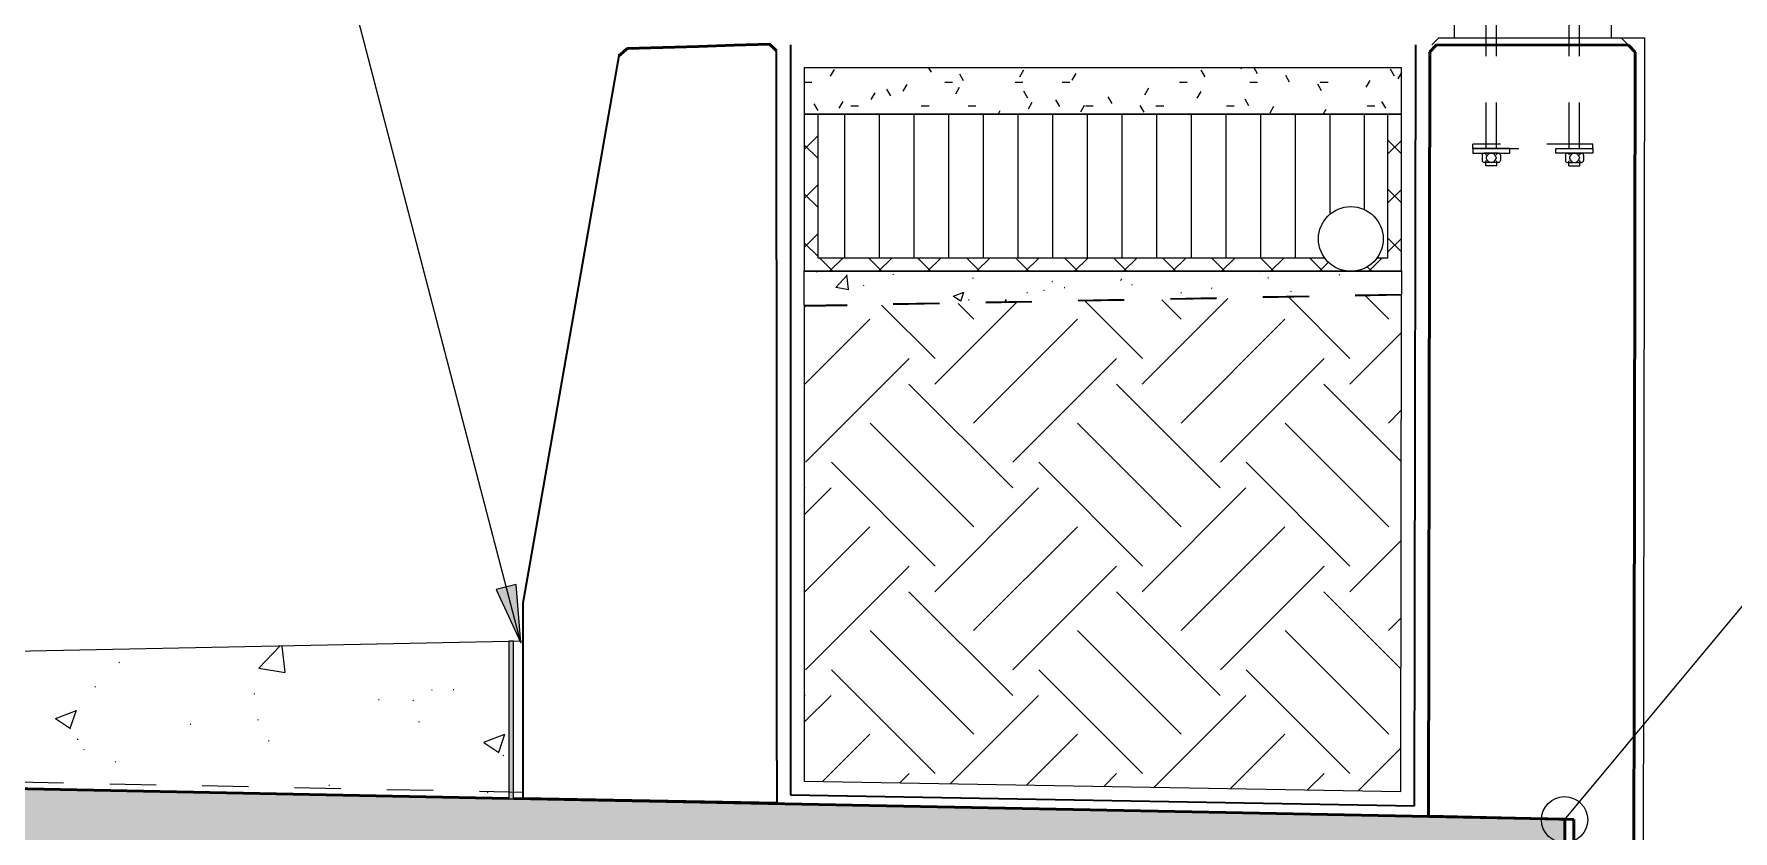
# Model space of a CAD drawing. Header units: metres. Extents: x -1215.1 to -1160.7, y 0 to 26.6.
# Drawn here: x -1185.833 to -1182.156, y 21.726 to 23.45 of the extents above; entities that cross this region are included whole.
import ezdxf

# ---------------------------------------------------------------- set-up
doc = ezdxf.new("R2010")
doc.units = ezdxf.units.M
doc.linetypes.add('JacobsDash', pattern=[0.0045, 0.003, -0.0015])
for name, color, linetype, lineweight in [('A-DETL', 7, 'Continuous', 13), ('A-DETL-GENF', 7, 'Continuous', 9), ('A-FLOR', 7, 'Continuous', 50), ('A-FLOR-HDLN', 7, 'JacobsDash', 18), ('A-FLOR-PATT', 7, 'Continuous', 50), ('A-WALL', 7, 'Continuous', 50), ('G-ANNO-TEXT', 7, 'Continuous', 9)]:
    doc.layers.add(name, color=color, linetype=linetype, lineweight=lineweight)
pattern_1 = [(50, (-1197.578, 10.849), (0.462752, -0.040482), [0.04839, -0.53226]), (355, (-1197.578, 10.849), (-0.089515, 0.485288), [0.03871, -0.42581]), (100.451, (-1197.54, 10.846), (0.373239, 0.444792), [0.04112, -0.45235]), (46.184, (-1197.578, 10.979), (0.688537, -0.106788), [0.07258, -0.79839]), (96.636, (-1197.521, 10.97), (0.603004, 0.628464), [0.06168, -0.67852]), (351.184, (-1197.578, 10.979), (0.603003, 0.628458), [0.05806, -0.63871]), (21, (-1197.514, 10.946), (0.385096, -0.259757), [0.04839, -0.53226]), (326, (-1197.514, 10.946), (0.156981, 0.46784), [0.03871, -0.42581]), (71.451, (-1197.482, 10.925), (0.542082, 0.208074), [0.04112, -0.45235]), (37.5, (-1197.578, 10.849), (0.0078486, 0.2147693), [0.00168, -0.41897, 0.00168, -0.43058, -0.42742]), (37.5, (-1197.578, 10.849), (0.0078486, 0.2147693), [-0.8529, 0.00168, -0.42574]), (7.5, (-1197.578, 10.849), (0.1697183, 0.2544596), [0.00168, -0.24477, 0.00168, -0.40929, -0.1629]), (7.5, (-1197.578, 10.849), (0.1697183, 0.2544596), [-0.65742, 0.00168, -0.16123]), (327.5, (-1197.722, 10.849), (0.344396, -0.014553), [0.00168, -0.15961, 0.00168, -0.50155, -0.66774]), (327.5, (-1197.722, 10.849), (0.344396, -0.014553), [-0.66451, 0.00168, -0.66606]), (317.5, (-1197.787, 10.849), (0.376253, 0.064585), [0.00168, -0.208, 0.00168, -0.33252, -0.47419]), (317.5, (-1197.787, 10.849), (0.376253, 0.064585), [-0.54387, 0.00168, -0.47252])]

# ---------------------------------------------------------------- blocks, each defined once
blk = doc.blocks.new('Walls 2 - Walls 2-6845191-DRG-2873122 - SECTION 1')
at = {"layer": 'A-WALL'}
for p, q in [((-1182.8122, 23.4121), (-1182.7972, 23.4271)), ((-1182.7972, 23.427), (-1182.8122, 23.412)), ((-1182.7972, 23.4271), (-1182.3822, 23.4264)), ((-1182.7972, 23.4271), (-1182.7972, 23.427)), ((-1182.3822, 23.4263), (-1182.7972, 23.427)), ((-1182.3822, 23.4264), (-1182.3672, 23.4114)), ((-1182.3822, 23.4263), (-1182.3822, 23.4264)), ((-1182.3672, 23.4113), (-1182.3822, 23.4263)), ((-1182.8122, 23.412), (-1182.815, 21.7575)), ((-1182.8122, 23.412), (-1182.8122, 23.4121)), ((-1182.3707, 21.3504), (-1182.3672, 23.4113)), ((-1182.3672, 23.4114), (-1182.3672, 23.4113)), ((-1182.815, 21.7575), (-1182.5001, 21.7506)), ((-1182.815, 21.7575), (-1182.815, 21.7575)), ((-1182.5001, 21.7506), (-1182.5007, 21.3506)), ((-1182.5007, 21.3506), (-1182.5007, 21.3507)), ((-1182.5007, 21.3506), (-1182.3707, 21.3504))]:
    blk.add_line(p, q, dxfattribs=at)

msp = doc.modelspace()

# ---------------------------------------------------------------- hatches: boundary and pattern name
at = {"layer": 'A-DETL-GENF'}
h = msp.add_hatch(dxfattribs=at)
h.set_pattern_fill('FP_6', color=256, style=0, pattern_type=2)
h.set_pattern_definition([(0, (-1197.578, 10.849), (0.2032, 0.0508), [0.01676, -0.13564, 0.01676, -0.13564, -0.8128]), (0, (-1197.578, 10.849), (0.2032, 0.0508), [-0.3048, 0.01676, -0.28804, 0.01676, -0.13564, -0.3556]), (0, (-1197.578, 10.849), (0.2032, 0.0508), [-0.762, 0.01676, -0.08484, 0.01676, -0.23724]), (120, (-1197.502, 10.875), (-0.14559409, 0.15057636), [0.01676, -0.13564, 0.01676, -0.13564, -0.8128]), (120, (-1197.502, 10.875), (-0.14559409, 0.15057636), [-0.3048, 0.01676, -0.28804, 0.01676, -0.13564, -0.3556]), (120, (-1197.502, 10.875), (-0.14559409, 0.15057636), [-0.762, 0.01676, -0.08484, 0.01676, -0.23724]), (240, (-1197.477, 10.976), (-0.05760591, -0.20137636), [0.01676, -0.13564, 0.01676, -0.94844]), (240, (-1197.477, 10.976), (-0.05760591, -0.20137636), [-0.16916, -0.13564, 0.01676, -0.28804, -0.508]), (240, (-1197.477, 10.976), (-0.05760591, -0.20137636), [-0.6096, 0.01676, -0.13564, 0.01676, -0.33884]), (240, (-1197.477, 10.976), (-0.05760591, -0.20137636), [-0.77876, -0.08484, 0.01676, -0.23724])])
h.paths.add_polyline_path([(-1184.1358, 23.2773), (-1182.8734, 23.2773), (-1182.8734, 23.3773), (-1184.1658, 23.3773), (-1184.1658, 23.2773)])
h = msp.add_hatch(dxfattribs=at)
h.set_pattern_fill('FP_4', color=256, style=0, pattern_type=2)
h.set_pattern_definition([(45, (-1197.578, 10.849), (-0.053033, 0.053033), []), (135, (-1197.578, 10.849), (-0.053033, -0.053033), [])])
h.paths.add_polyline_path([(-1183.001, 22.937), (-1182.9868, 22.9376), (-1183.001, 22.9394), (-1183.0179, 22.9464), (-1183.0324, 22.9575), (-1183.0386, 22.9656), (-1184.1358, 22.9656), (-1184.1358, 23.2773), (-1184.1658, 23.2773), (-1184.1658, 22.937), (-1183.128, 22.937)])
h.paths.add_polyline_path([(-1182.9829, 22.937), (-1182.8734, 22.9376), (-1182.8734, 23.2773), (-1182.9034, 23.2773), (-1182.9034, 22.9656), (-1182.9276, 22.9651), (-1182.9334, 22.9575), (-1182.9479, 22.9464), (-1182.9648, 22.9394), (-1182.9789, 22.9376)])
h = msp.add_hatch(dxfattribs=at)
h.set_pattern_fill('FP_1', color=256, style=0, pattern_type=2)
h.set_pattern_definition([(90, (-1197.578, 10.849), (-0.075, 5e-18), [])])
h.paths.add_polyline_path([(-1182.9034, 22.9656), (-1182.9034, 23.2773), (-1184.1358, 23.2773), (-1184.1358, 22.9656), (-1183.0386, 22.9656), (-1183.0435, 22.972), (-1183.0505, 22.9889), (-1183.0529, 23.007), (-1183.0505, 23.0252), (-1183.0435, 23.042), (-1183.0324, 23.0565), (-1183.0179, 23.0677), (-1183.001, 23.0747), (-1182.9829, 23.077), (-1182.9648, 23.0747), (-1182.9479, 23.0677), (-1182.9334, 23.0565), (-1182.9222, 23.042), (-1182.9153, 23.0252), (-1182.9129, 23.007), (-1182.9153, 22.9889), (-1182.9222, 22.972), (-1182.9272, 22.9656), (-1182.9129, 22.9656)])
h = msp.add_hatch(dxfattribs=at)
h.set_pattern_fill('FP_7', color=256, style=0, pattern_type=2)
h.set_pattern_definition([(50, (-1197.578, 10.849), (0.2313721, -0.0202379), [0.02419, -0.26613]), (355, (-1197.578, 10.849), (-0.0447625, 0.2426446), [0.01935, -0.2129]), (100.451, (-1197.559, 10.848), (0.1866137, 0.2224002), [0.02056, -0.22617]), (46.184, (-1197.578, 10.914), (0.344272, -0.0533906), [0.03629, -0.39919]), (96.636, (-1197.55, 10.91), (0.3014963, 0.3142366), [0.03084, -0.33926]), (351.184, (-1197.578, 10.914), (0.301502, 0.314234), [0.02903, -0.31935]), (21, (-1197.546, 10.898), (0.192551, -0.1298719), [0.02419, -0.26613]), (326, (-1197.546, 10.898), (0.0784863, 0.233923), [0.01935, -0.2129]), (71.451, (-1197.53, 10.887), (0.2710378, 0.1040435), [0.02056, -0.22617]), (37.5, (-1197.578, 10.849), (0.0039173, 0.10738557), [0.00168, -0.20865, 0.00168, -0.21445, -0.21371]), (37.5, (-1197.578, 10.849), (0.0039173, 0.10738557), [-0.42645, 0.00168, -0.21203]), (7.5, (-1197.578, 10.849), (0.0848598, 0.12722485), [0.00168, -0.12155, 0.00168, -0.20381, -0.08145]), (7.5, (-1197.578, 10.849), (0.0848598, 0.12722485), [-0.32871, 0.00168, -0.07978]), (327.5, (-1197.65, 10.849), (0.1722007, -0.00727228), [0.00168, -0.07897, 0.00168, -0.24994, -0.33387]), (327.5, (-1197.65, 10.849), (0.1722007, -0.00727228), [-0.33226, 0.00168, -0.33219]), (317.5, (-1197.683, 10.849), (0.1881195, 0.0322922), [0.00168, -0.10316, 0.00168, -0.16542, -0.2371]), (317.5, (-1197.683, 10.849), (0.1881195, 0.0322922), [-0.27193, 0.00168, -0.23542])])
h.paths.add_polyline_path([(-1184.1658, 22.8626), (-1182.8734, 22.887), (-1182.8739, 22.9376), (-1184.1658, 22.937), (-1184.1658, 22.8852)])
h = msp.add_hatch(dxfattribs=at)
h.set_pattern_fill('FP_5', color=256, style=0, pattern_type=2)
h.set_pattern_definition([(315, (-1197.578, 10.849), (0.449013, 0), [0.3175, -0.3175]), (315, (-1197.494, 10.934), (0.449013, 0), [0.3175, -0.3175]), (315, (-1197.41, 11.018), (0.449013, 0), [0.3175, -0.3175]), (45, (-1197.354, 11.018), (0, 0.449013), [0.3175, -0.3175]), (45, (-1197.27, 10.934), (0, 0.449013), [0.3175, -0.3175]), (45, (-1197.185, 10.849), (0, 0.449013), [0.3175, -0.3175])])
h.paths.add_polyline_path([(-1182.875, 21.811), (-1182.8734, 22.8852), (-1184.1658, 22.8608), (-1184.1658, 21.8335)])
h = msp.add_hatch(dxfattribs=at)
h.set_pattern_fill('FP_2', color=256, style=0, pattern_type=2)
h.set_pattern_definition(pattern_1)
h.paths.add_polyline_path([(-1184.7752, 21.7958), (-1184.7752, 22.1362), (-1184.7952, 22.1357), (-1184.7952, 21.7962), (-1184.7801, 21.7959)])
h.paths.add_polyline_path([(-1184.8052, 21.7964), (-1184.8052, 22.1356), (-1187.84, 22.0748), (-1187.8368, 22.0686), (-1187.8358, 22.0651), (-1187.8352, 22.0598), (-1187.8352, 21.8566), (-1185.3427, 21.807)])
msp.add_hatch(color=256, dxfattribs=at).paths.add_polyline_path([(-1184.7952, 21.7957), (-1184.7952, 22.1362), (-1184.8052, 22.1362), (-1184.8052, 21.7957)])
h = msp.add_hatch(dxfattribs=at)
h.set_pattern_fill('FP_2', color=256, style=0, pattern_type=2)
h.set_pattern_definition(pattern_1)
h.paths.add_polyline_path([(-1184.7752, 21.7954), (-1184.7752, 21.7958), (-1184.7952, 21.7958)])
h.paths.add_polyline_path([(-1184.8052, 21.796), (-1184.8052, 21.7964), (-1185.3427, 21.8067)])
at = {"layer": 'A-FLOR-PATT', "true_color": 0xc0c0c0}
msp.add_hatch(color=9, dxfattribs=at).paths.add_polyline_path([(-1212.52, 21.4972), (-1210.711, 21.5315), (-1201.9529, 21.7107), (-1196.267, 21.825), (-1184.2354, 21.585), (-1182.52, 21.551), (-1182.52, 21.751), (-1184.7952, 21.7957), (-1184.8052, 21.796), (-1190.8794, 21.9172), (-1196.267, 22.025), (-1204.1676, 21.8656), (-1210.8116, 21.7296), (-1212.52, 21.6972)])
at = {"layer": 'G-ANNO-TEXT'}
msp.add_hatch(color=256, dxfattribs=at).paths.add_polyline_path([(-1184.7796, 22.133), (-1184.7898, 22.2595), (-1184.8325, 22.2484)])

# ---------------------------------------------------------------- linework, layer by layer
at = {"layer": 'A-DETL', "color": 252, "linetype": 'JacobsDash', "true_color": 0x888888}
for p, q in [((-1182.6901, 23.2023), (-1182.6901, 23.5143)), ((-1182.6676, 23.2023), (-1182.6676, 23.5143)), ((-1182.5101, 23.2023), (-1182.5101, 23.5143)), ((-1182.4876, 23.2023), (-1182.4876, 23.5143)), ((-1182.4588, 23.2123), (-1182.7189, 23.2123)), ((-1182.7189, 23.2023), (-1182.7189, 23.2123)), ((-1182.4588, 23.2023), (-1182.4588, 23.2123)), ((-1182.7189, 23.2023), (-1182.4588, 23.2023))]:
    msp.add_line(p, q, dxfattribs=at)
at = {"layer": 'A-DETL', "color": 252, "lineweight": 18, "true_color": 0x888888}
for p, q in [((-1182.7589, 23.4823), (-1182.7589, 23.4423)), ((-1182.4189, 23.4423), (-1182.4189, 23.4823))]:
    msp.add_line(p, q, dxfattribs=at)
at = {"layer": 'A-DETL', "color": 5, "lineweight": 35, "true_color": 0x0000ff}
for p, q in [((-1184.1958, 23.4273), (-1184.1958, 21.804)), ((-1182.845, 21.7805), (-1182.8425, 23.4273)), ((-1184.1958, 21.804), (-1182.845, 21.7805))]:
    msp.add_line(p, q, dxfattribs=at)
at = {"layer": 'A-DETL', "color": 252, "lineweight": 25, "true_color": 0x888888}
for p, q in [((-1182.7926, 23.4423), (-1182.8076, 23.4273)), ((-1182.7926, 23.4423), (-1182.3976, 23.4423)), ((-1182.3826, 23.4273), (-1182.3976, 23.4423))]:
    msp.add_line(p, q, dxfattribs=at)
at = {"layer": 'A-DETL', "color": 8, "lineweight": 18, "true_color": 0x808080}
for p, q in [((-1182.3976, 23.4423), (-1182.3472, 23.4423)), ((-1182.3472, 23.4423), (-1182.3507, 21.3731))]:
    msp.add_line(p, q, dxfattribs=at)
at = {"layer": 'A-DETL', "lineweight": 18}
for p, q in [((-1182.8734, 23.3773), (-1184.1658, 23.3773)), ((-1184.1658, 23.3773), (-1184.1658, 23.2773)), ((-1182.8734, 23.2773), (-1182.8734, 23.3773)), ((-1184.1358, 23.2773), (-1184.1658, 23.2773)), ((-1184.1658, 23.2773), (-1184.1658, 22.937)), ((-1184.1658, 23.2773), (-1182.8734, 23.2773)), ((-1182.9034, 23.2773), (-1184.1358, 23.2773)), ((-1184.1358, 22.9656), (-1184.1358, 23.2773)), ((-1182.9034, 23.2773), (-1182.9034, 22.9656)), ((-1182.8734, 23.2773), (-1182.9034, 23.2773)), ((-1182.8734, 22.937), (-1182.8734, 23.2773)), ((-1183.0386, 22.9656), (-1184.1358, 22.9656)), ((-1182.9034, 22.9656), (-1182.9272, 22.9656)), ((-1184.1658, 22.8626), (-1184.1658, 22.9376)), ((-1184.1658, 22.937), (-1182.8734, 22.937)), ((-1182.8734, 22.9376), (-1182.8734, 22.887)), ((-1182.875, 21.811), (-1182.8734, 22.8852)), ((-1184.1658, 22.8608), (-1184.1658, 21.8335)), ((-1184.7952, 22.1362), (-1184.8052, 22.1362)), ((-1184.8052, 22.1362), (-1184.8052, 21.7957)), ((-1184.7952, 21.7957), (-1184.7952, 22.1362)), ((-1184.1658, 21.8335), (-1182.875, 21.811)), ((-1184.8052, 21.7957), (-1184.7952, 21.7957))]:
    msp.add_line(p, q, dxfattribs=at)
at = {"layer": 'A-DETL', "color": 252, "true_color": 0x888888}
for p, q in [((-1182.6388, 23.2023), (-1182.7189, 23.2023)), ((-1182.7189, 23.2023), (-1182.7189, 23.1923)), ((-1182.7189, 23.1923), (-1182.6388, 23.1923)), ((-1182.6986, 23.1879), (-1182.6986, 23.177)), ((-1182.6636, 23.1923), (-1182.6942, 23.1923)), ((-1182.6636, 23.1725), (-1182.6942, 23.1725)), ((-1182.6636, 23.1725), (-1182.6942, 23.1725)), ((-1182.6909, 23.1649), (-1182.6909, 23.1725)), ((-1182.6897, 23.1834), (-1182.6897, 23.1814)), ((-1182.668, 23.1834), (-1182.668, 23.1814)), ((-1182.6669, 23.1649), (-1182.6669, 23.1725)), ((-1182.6591, 23.1879), (-1182.6591, 23.177)), ((-1182.6388, 23.1923), (-1182.6388, 23.2023)), ((-1182.5389, 23.1923), (-1182.5389, 23.2023)), ((-1182.5389, 23.2023), (-1182.4588, 23.2023)), ((-1182.4588, 23.1923), (-1182.5389, 23.1923)), ((-1182.5186, 23.1879), (-1182.5186, 23.177)), ((-1182.5142, 23.1923), (-1182.4836, 23.1923)), ((-1182.5142, 23.1725), (-1182.4836, 23.1725)), ((-1182.5142, 23.1725), (-1182.4836, 23.1725)), ((-1182.5109, 23.1649), (-1182.5109, 23.1725)), ((-1182.5097, 23.1834), (-1182.5097, 23.1814)), ((-1182.488, 23.1834), (-1182.488, 23.1814)), ((-1182.4869, 23.1649), (-1182.4869, 23.1725)), ((-1182.4791, 23.1879), (-1182.4791, 23.177)), ((-1182.4588, 23.2023), (-1182.4588, 23.1923)), ((-1182.6669, 23.1649), (-1182.6909, 23.1649)), ((-1182.5109, 23.1649), (-1182.4869, 23.1649))]:
    msp.add_line(p, q, dxfattribs=at)
at = {"layer": 'A-DETL', "lineweight": 9}
for p, q in [((-1184.1658, 22.9376), (-1182.9868, 22.9376)), ((-1182.9789, 22.9376), (-1182.8734, 22.9376))]:
    msp.add_line(p, q, dxfattribs=at)
at = {"layer": 'A-DETL', "linetype": 'JacobsDash', "lineweight": 18}
for p, q in [((-1182.8734, 22.887), (-1184.1658, 22.8626)), ((-1182.8734, 22.8852), (-1184.1658, 22.8608)), ((-1196.2669, 22.0402), (-1184.775, 21.81))]:
    msp.add_line(p, q, dxfattribs=at)
at = {"layer": 'A-DETL', "lineweight": 25}
for p, q in [((-1184.8052, 22.1356), (-1187.8403, 22.0753)), ((-1184.7752, 22.1362), (-1184.7952, 22.1358)), ((-1184.7752, 21.7954), (-1184.7752, 22.1362)), ((-1187.8452, 21.8565), (-1184.8052, 21.796)), ((-1184.7952, 21.7958), (-1184.7752, 21.7954))]:
    msp.add_line(p, q, dxfattribs=at)
at = {"layer": 'A-DETL', "color": 143, "lineweight": 18, "true_color": 0x78aac8}
msp.add_circle((-1182.9829, 23.007), 0.07, dxfattribs=at)
at = {"layer": 'A-DETL', "color": 252, "true_color": 0x888888}
for centre, radius, start, end in [((-1182.6942, 23.1879), 0.00443, 0, 180), ((-1182.6942, 23.177), 0.00443, 180, 0), ((-1182.6789, 23.1813), 0.0111, 11.3556, 168.6444), ((-1182.6789, 23.1836), 0.0111, 191.3556, 348.6444), ((-1182.6636, 23.1879), 0.00443, 0, 180), ((-1182.6636, 23.177), 0.00443, 180, 360), ((-1182.5142, 23.1879), 0.00443, 0, 180), ((-1182.5142, 23.177), 0.00443, 180, 0), ((-1182.4989, 23.1813), 0.0111, 11.3556, 168.6444), ((-1182.4989, 23.1836), 0.0111, 191.3556, 348.6444), ((-1182.4836, 23.1879), 0.00443, 360, 180), ((-1182.4836, 23.177), 0.00443, 180, 0)]:
    msp.add_arc(centre, radius, start, end, dxfattribs=at)
at = {"layer": 'A-FLOR'}
for p, q in [((-1187.8352, 21.8566), (-1184.8052, 21.7964)), ((-1184.8052, 21.7964), (-1187.8352, 21.8566)), ((-1184.7952, 21.7962), (-1182.52, 21.751)), ((-1182.52, 21.751), (-1184.7952, 21.7962)), ((-1182.52, 21.551), (-1182.52, 21.751)), ((-1182.52, 21.751), (-1182.52, 21.751))]:
    msp.add_line(p, q, dxfattribs=at)
at = {"layer": 'A-FLOR', "lineweight": 35}
msp.add_line((-1184.775, 21.7978), (-1184.2249, 21.7875), dxfattribs=at)
at = {"layer": 'A-FLOR', "flags": 128}
for points in [[(-1184.549, 23.419), (-1184.472, 23.4213), (-1184.395, 23.4237), (-1184.3179, 23.426), (-1184.2409, 23.4283)], [(-1184.2409, 23.4283), (-1184.2334, 23.421), (-1184.2259, 23.4138)], [(-1184.567, 23.4035), (-1184.558, 23.4113), (-1184.549, 23.419)]]:
    msp.add_lwpolyline(points, dxfattribs=at)
at = {"layer": 'A-FLOR', "lineweight": 35, "flags": 128}
for points in [[(-1184.2409, 23.4282), (-1184.3179, 23.4259), (-1184.395, 23.4236), (-1184.472, 23.4212), (-1184.549, 23.4189)], [(-1184.2259, 23.4136), (-1184.2334, 23.4209), (-1184.2409, 23.4282)], [(-1184.567, 23.4034), (-1184.5901, 23.2717), (-1184.6133, 23.1401), (-1184.6364, 23.0084), (-1184.6595, 22.8768), (-1184.6827, 22.7452), (-1184.7058, 22.6135), (-1184.7289, 22.4819), (-1184.7521, 22.3502), (-1184.7752, 22.2186)], [(-1184.549, 23.4189), (-1184.558, 23.4111), (-1184.567, 23.4034)], [(-1184.2249, 21.7875), (-1184.2251, 21.9682), (-1184.2252, 22.1489), (-1184.2253, 22.3296), (-1184.2254, 22.5102), (-1184.2255, 22.6909), (-1184.2256, 22.8716), (-1184.2257, 23.0523), (-1184.2258, 23.233), (-1184.2259, 23.4136)], [(-1184.7752, 22.2186), (-1184.7752, 22.1485), (-1184.7751, 22.0783), (-1184.7751, 22.0082), (-1184.775, 21.938), (-1184.775, 21.8679), (-1184.775, 21.7978)]]:
    msp.add_lwpolyline(points, dxfattribs=at)
at = {"layer": 'A-FLOR'}
for points in [[(-1184.2409, 23.4282), (-1184.2409, 23.4282), (-1184.2409, 23.4283), (-1184.2409, 23.4283)], [(-1184.567, 23.4034), (-1184.567, 23.4034), (-1184.567, 23.4035), (-1184.567, 23.4035)], [(-1184.549, 23.419), (-1184.549, 23.419), (-1184.549, 23.419), (-1184.549, 23.4189)], [(-1184.7752, 22.2186), (-1184.7752, 22.2186), (-1184.7752, 22.2186), (-1184.7752, 22.2187)]]:
    msp.add_open_spline(points, degree=3, dxfattribs=at)
at = {"layer": 'A-FLOR-HDLN'}
msp.add_line((-1184.567, 23.4034), (-1184.567, 23.4035), dxfattribs=at)
for points in [[(-1184.567, 23.4034), (-1184.567, 23.4034), (-1184.567, 23.4035), (-1184.567, 23.4035)], [(-1184.549, 23.419), (-1184.549, 23.419), (-1184.549, 23.419), (-1184.549, 23.4189)]]:
    msp.add_open_spline(points, degree=3, dxfattribs=at)
at = {"layer": 'G-ANNO-TEXT'}
for p, q in [((-1184.7796, 22.133), (-1185.2745, 24.0322)), ((-1184.7898, 22.2595), (-1184.8325, 22.2484)), ((-1184.7796, 22.133), (-1184.7898, 22.2595)), ((-1184.8325, 22.2484), (-1184.7796, 22.133)), ((-1182.5202, 21.7502), (-1182.1184, 22.2325))]:
    msp.add_line(p, q, dxfattribs=at)
msp.add_circle((-1182.5202, 21.7502), 0.05, dxfattribs=at)

# ---------------------------------------------------------------- block references
at = {"layer": 'A-WALL'}
msp.add_blockref('Walls 2 - Walls 2-6845191-DRG-2873122 - SECTION 1', (0, 0), dxfattribs=at)

doc.saveas('drawing.dxf')
